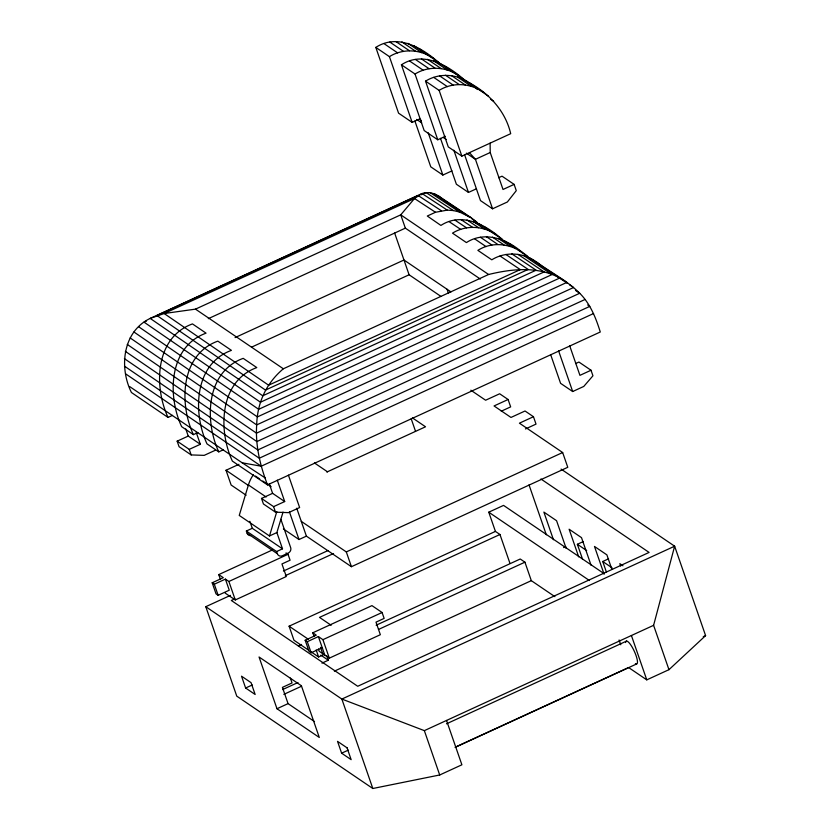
<?xml version="1.0" encoding="UTF-8"?>
<svg xmlns="http://www.w3.org/2000/svg" width="830" height="830" viewBox="0 0 830 830"><rect width="100%" height="100%" fill="white"/><g stroke="black" fill="none" stroke-linecap="round" stroke-linejoin="round"><path stroke-width="1.25" d="M172.505 415.374L168.023 417.428L131.441 392.507C118.939 367.441 122.612 331.637 150.189 318.409L422.024 193.525C427.668 191.502 433.872 192.954 438.769 196.15L471.201 217.709L479.252 224.422M455.525 747.062L628.632 667.548L646.767 679.863L668.959 669.675L653.604 625.322L674.634 546.192L561.07 469.095M253.42 474.656A32.702 29.434 -55.8 0 0 248.409 484.959L239.248 515.43L269.48 535.962L276.878 532.559L283.04 512.069M269.48 535.962L276.815 511.581M130.144 337.924L256.678 424.908L566.828 282.428C543.64 265.683 515.046 268.049 488.6 274.491L283.352 368.779C266.181 383.273 257.3 402.716 256.678 424.908C255.267 445.492 260.205 465.775 267.499 484.876L600.287 332C595.899 317.952 590.348 303.842 579.714 293.26C566.89 280.374 550.3 272.209 535.786 261.492C522.962 252.424 505.221 251.386 491.785 259.811L477.873 250.37C494.856 239.413 517.754 245.068 530.692 259.593M668.959 669.675L705.604 635.624L674.634 546.192L341.856 699.067L205.788 606.699L230.481 595.359M440.533 64.19C423.777 48.69 398.141 32.806 375.814 47.403L398.566 113.16L412.157 122.383L419.71 118.908L421.433 120.817M451.883 71.38L464.437 79.908C447.816 65.217 422.937 50.599 401.43 64.792L424.172 130.549L437.763 139.772L445.326 136.296M461.864 156.133L510.699 133.682C505.512 111.282 489.316 93.551 469.438 82.824C456.635 73.787 438.935 72.75 425.531 81.153L448.273 146.9L461.864 156.133L439.132 90.387L425.531 81.153M375.814 47.403L389.426 56.637C402.841 48.233 420.53 49.281 433.333 58.318M401.43 64.792L415.031 74.026C428.446 65.622 446.135 66.67 458.949 75.706M439.132 90.387C452.547 81.983 470.237 83.031 483.039 92.068M490.125 143.144L490.219 152.523L475.434 159.319L466.367 153.156M414.886 120.983L430.77 166.84L442.857 175.057L451.966 170.876M146.402 321.075L144.047 322.154L260.475 402.228L544.117 271.929L517.962 254.333M421.391 194.749L426.101 192.591L453.367 210.561L459.447 211.982L471.201 217.709M511.871 253.887L536.128 270.196L262.757 395.786L150.189 318.409L164.164 313.522L195.486 309.134L400.745 214.846L414.502 198.526L422.024 193.525L447.277 210.125L453.367 210.561M498.695 177.703L502.015 176.168L514.112 184.385L516.281 190.641L507.358 202.001L492.564 208.797L480.477 200.59L464.593 154.722M440.491 138.361L456.376 184.229L468.473 192.436L476.43 188.784M447.277 210.125L435.491 212.262L427.294 216.028L440.906 225.428C462.289 211.391 487.397 225.532 503.613 240.7M208.309 318.668L405.351 228.146L480.352 279.067M514.112 184.385L503.022 189.479L490.219 152.523M496.423 234.828C483.61 225.791 465.921 224.743 452.506 233.147L466.419 242.588C484.461 230.699 506.943 239.009 521.79 252.05M235.077 337.592L403.971 260.008L450.949 291.901M251.532 347.168L409.097 274.782L441.031 296.466M177.153 441.166L188.244 436.072L200.341 444.278L189.25 449.372L177.153 441.166L179.073 446.706L191.17 454.923L204.18 455.369L215.271 450.275M168.023 417.428C153.664 386.51 155.034 337.468 192.456 323.908L206.058 333.152C168.646 346.701 167.276 395.744 181.635 426.662L193.4 434.65L197.872 432.596M559.596 278.092L257.404 416.909L133.952 332M193.4 434.65C179.031 403.722 180.401 354.69 217.823 341.13L231.425 350.364C194.013 363.924 192.643 412.967 207.002 443.884L218.767 451.873L223.239 449.819M246.147 495.23L231.134 485.031L226.019 470.257L238.947 464.312M129.542 386.5L242.194 462.808L261.211 466.211L593.585 313.522M261.512 498.436L272.603 493.342L284.7 501.548L273.599 506.642L261.512 498.436L263.432 503.976L275.519 512.193L288.539 512.639L299.63 507.545L288.425 475.175M326.844 472.042L425.531 426.786L412.427 417.884M575.605 363.571L578.925 362.046L591.022 370.253L592.942 375.793L583.77 386.438L572.679 391.532L560.582 383.325L550.622 354.555M501.289 411.192L510.658 406.887L508.095 399.5L494.047 405.953L510.979 417.449L525.027 410.995L533.462 416.722L536.024 424.109L525.483 428.954M591.022 370.253L579.931 375.347L569.65 345.654M246.354 531.013L252.279 528.295L282.511 548.827L276.598 551.545L246.354 531.013L247.122 533.234A4.192 3.777 -55.8 0 0 250.587 535.599M533.462 416.722L519.414 423.176L562.657 452.526L567.772 467.311L351.422 566.703L306.405 536.139L296.735 508.23M220.355 579.226L218.747 574.599L272.115 550.093M283.372 528.918L299.007 539.531L306.405 536.139M212.19 582.774L214.306 584.216L225.407 579.122L229.246 590.203L218.145 595.297L216.028 593.865L212.19 582.774L223.291 577.68L218.747 574.599M225.407 579.122L228.883 581.477L288.041 554.305L290.085 560.219L281.951 563.954L286.308 576.518L235.274 599.955L225.148 593.077M283.404 571.05L328.089 550.518M234.859 598.855L231.331 600.474L357.72 686.275L649.091 552.427L540.911 478.983M285.375 575.647L333.546 553.517M301.28 521.354L346.307 551.919L562.657 452.526M509.973 563.394L499.961 534.489L495.427 531.408L488.766 512.193L503.561 505.397L604.24 573.748M308.667 650.222L293.965 640.231L289.099 626.193L495.427 531.408M499.961 534.489L319.519 617.385L331.16 625.28M313.999 636.257L312.796 632.792L371.954 605.62L382.091 612.499L384.134 618.402L376 622.147L380.348 634.711L329.323 658.149L319.197 651.27L318.398 648.967M322.227 647.68L311.136 652.774L309.019 651.342L305.181 640.252L316.272 635.158L312.796 632.792M305.181 640.252L307.297 641.683L318.388 636.589L322.922 639.671L329.323 658.149M298.375 645.916L301.549 644.464M322.922 639.671L382.091 612.499M376.125 625.208L520.244 559.005L524.933 562.18L531.325 580.658L554.886 596.656M245.628 688.018L255.152 694.482L251.054 682.654L241.53 676.191L245.628 688.018L252.289 684.958M310.762 651.643L318.606 656.966L323.887 654.538M378.47 629.462L524.933 562.18M563.601 547.582L565.738 546.597M582.629 559.451L577.379 544.283L583.2 541.606M321.967 663.129L328.307 660.224L326.771 655.783M282.667 689.554L297.96 682.53M283.829 694.357L301.477 686.254M334.376 671.138L531.325 580.658M276.971 708.727L319.301 737.465L301.383 685.725L259.053 656.997L276.971 708.727L288.062 703.633L314.518 721.592M606.377 572.005L602.746 561.495L608.566 558.829M347.21 747.934L337.53 741.366L341.628 753.194L348.289 750.133M446.53 720.45L461.895 764.793L439.703 774.981L372.815 788.5L341.856 699.067L424.348 730.639L653.604 625.322M446.478 723.822L626.65 641.051M455.068 747.374L636.413 664.062M703.249 636.703L705.604 635.624M441.29 210.696L418.144 195.517L156.932 315.514L265.486 390.079L528.15 269.418L505.875 254.447M435.491 212.262L414.502 198.526L164.164 313.522L268.63 385.203L520.296 269.594L500.065 256.014M242.194 462.808L265.247 477.956M430.282 192.726L459.447 211.982M434.536 193.919L465.423 214.379M443.977 200.113L469.303 216.993M471.419 218.394L476.7 221.911M479.035 223.778L501.911 239.03M473.059 221.382L484.658 229.111M466.979 219.96L478.578 227.679M460.899 219.525L472.498 227.244M454.902 220.095L466.512 227.814M449.103 221.662L460.702 229.381M530.007 258.161L567.326 283.289M569.411 284.7L573.572 287.512L256.501 433.167L127.26 344.419M524.031 255.765L551.981 274.574L258.68 409.304L138.61 326.709M575.543 290.448L579.714 293.26L256.875 441.57L125.33 351.349M585.005 299.485L257.798 449.964L124.396 358.643M267.499 484.876L232.369 461.107C218.01 430.189 219.379 381.146 256.792 367.586L243.19 358.353C205.778 371.913 204.398 420.945 218.767 451.873M426.267 53.992L438.831 62.52M469.438 82.824L488.538 96.27M413.952 45.754L427.554 54.988M439.558 63.142L453.17 72.376M463.659 79.504L477.26 88.737M490.509 99.144L493.653 101.281M407.976 43.357L421.578 52.591M433.582 60.746L447.183 69.979M457.683 77.107L471.284 86.341M401.896 41.936L415.498 51.17M427.502 59.314L441.114 68.558M451.603 75.675L465.205 84.919M395.806 41.5L409.418 50.734M421.422 58.889L435.024 68.122M445.513 75.25L459.125 84.484M389.82 42.071L403.421 51.304M415.425 59.459L429.037 68.693M439.526 75.821L453.128 85.054M384.02 43.637L397.622 52.871M409.626 61.026L423.238 70.26M433.727 77.387L447.329 86.621M416.65 119.416L421.692 122.83M443.272 137.479L446.291 139.533M504.547 240.949L516.011 248.72M517.899 249.892L527.278 256.252M498.571 238.552L510.025 246.323M492.491 237.121L503.955 244.902M587.702 304.952L589.808 306.374L259.251 458.222L124.469 366.155M486.411 236.685L497.865 244.466M480.414 237.256L491.879 245.037M474.615 238.822L486.079 246.603M488.6 274.491L400.745 214.846L405.351 228.146M508.095 399.5L499.66 393.773L485.612 400.226L470.849 390.204M622.946 565.77L619.854 563.663L620.684 566.07M577.379 544.283L586.675 550.591M602.746 561.495L612.042 567.813M195.486 309.134L283.352 368.779M488.766 512.193L589.456 580.543M314.404 462.922L327.508 471.814M255.505 476.078L259.676 478.91M262.799 481.026L271.14 486.691M248.409 484.959L266.129 496.983M226.019 470.257L248.533 485.54M286.018 552.925L288.041 554.305M247.122 533.234L277.365 553.755A4.192 3.777 -55.8 0 0 282.335 555.758L288.259 553.039A4.192 3.777 -55.8 0 0 290.676 547.644L280.862 519.31M289.099 626.193L308.387 639.287M320.805 655.129L328.307 660.224M341.628 753.194L351.152 759.658L347.054 747.83M372.815 788.5L236.758 696.131L205.788 606.699M261.211 466.211L125.538 373.791M445.337 66.462L450.835 70.675M419.731 49.084L425.219 53.286M510.326 244.269L515.824 248.471M484.813 227.098L490.312 231.311M535.786 261.492L541.264 265.704M438.769 196.15L442.919 199.407M474.926 87.026L477.489 89.536M469.417 152.658L475.434 159.319L492.564 208.797M558.569 350.779L572.679 391.532M611.876 569.276L606.886 554.865L594.488 546.451L604.053 574.07M631.412 635.521L646.767 679.863M453.844 150.199L468.473 192.436M619.087 639.982L620.747 644.775M591.074 565.261L581.508 537.643L569.121 529.229L578.686 556.847M415.031 74.026L437.763 139.772M428.228 132.81L442.857 175.057M566.143 548.34L556.577 520.711L543.878 512.089L553.444 539.718M389.426 56.637L412.157 122.383M529.021 484.876L546.296 534.759M447.069 289.265L448.532 293.488M394.644 233.054L409.097 274.782M411.203 418.797L415.529 431.299M424.348 730.639L439.703 774.981M346.307 551.919L351.422 566.703M289.431 511.882L299.007 539.531M277.293 480.165L284.7 501.548M269.314 483.838L272.603 493.342M273.599 506.642L275.519 512.193M318.388 636.589L324.789 655.067M320.473 647.296L322.673 653.635M276.878 532.559L282.511 548.827M316.168 649.942L318.606 656.966M276.598 551.545L277.365 553.755M307.297 641.683L311.136 652.774M249.861 521.323L252.279 528.295M290.355 678.068L292.046 682.955L282.428 687.375L288.062 703.633M196.222 432.399L200.341 444.278M185.775 428.944L188.244 436.072M189.25 449.372L191.17 454.923M228.883 581.477L235.274 599.955M214.306 584.216L218.145 595.297M625.613 642.545A12.585 3.061 65.3 0 1 634.255 651.156A12.585 3.061 65.3 0 1 635.375 663.647"/></g></svg>
